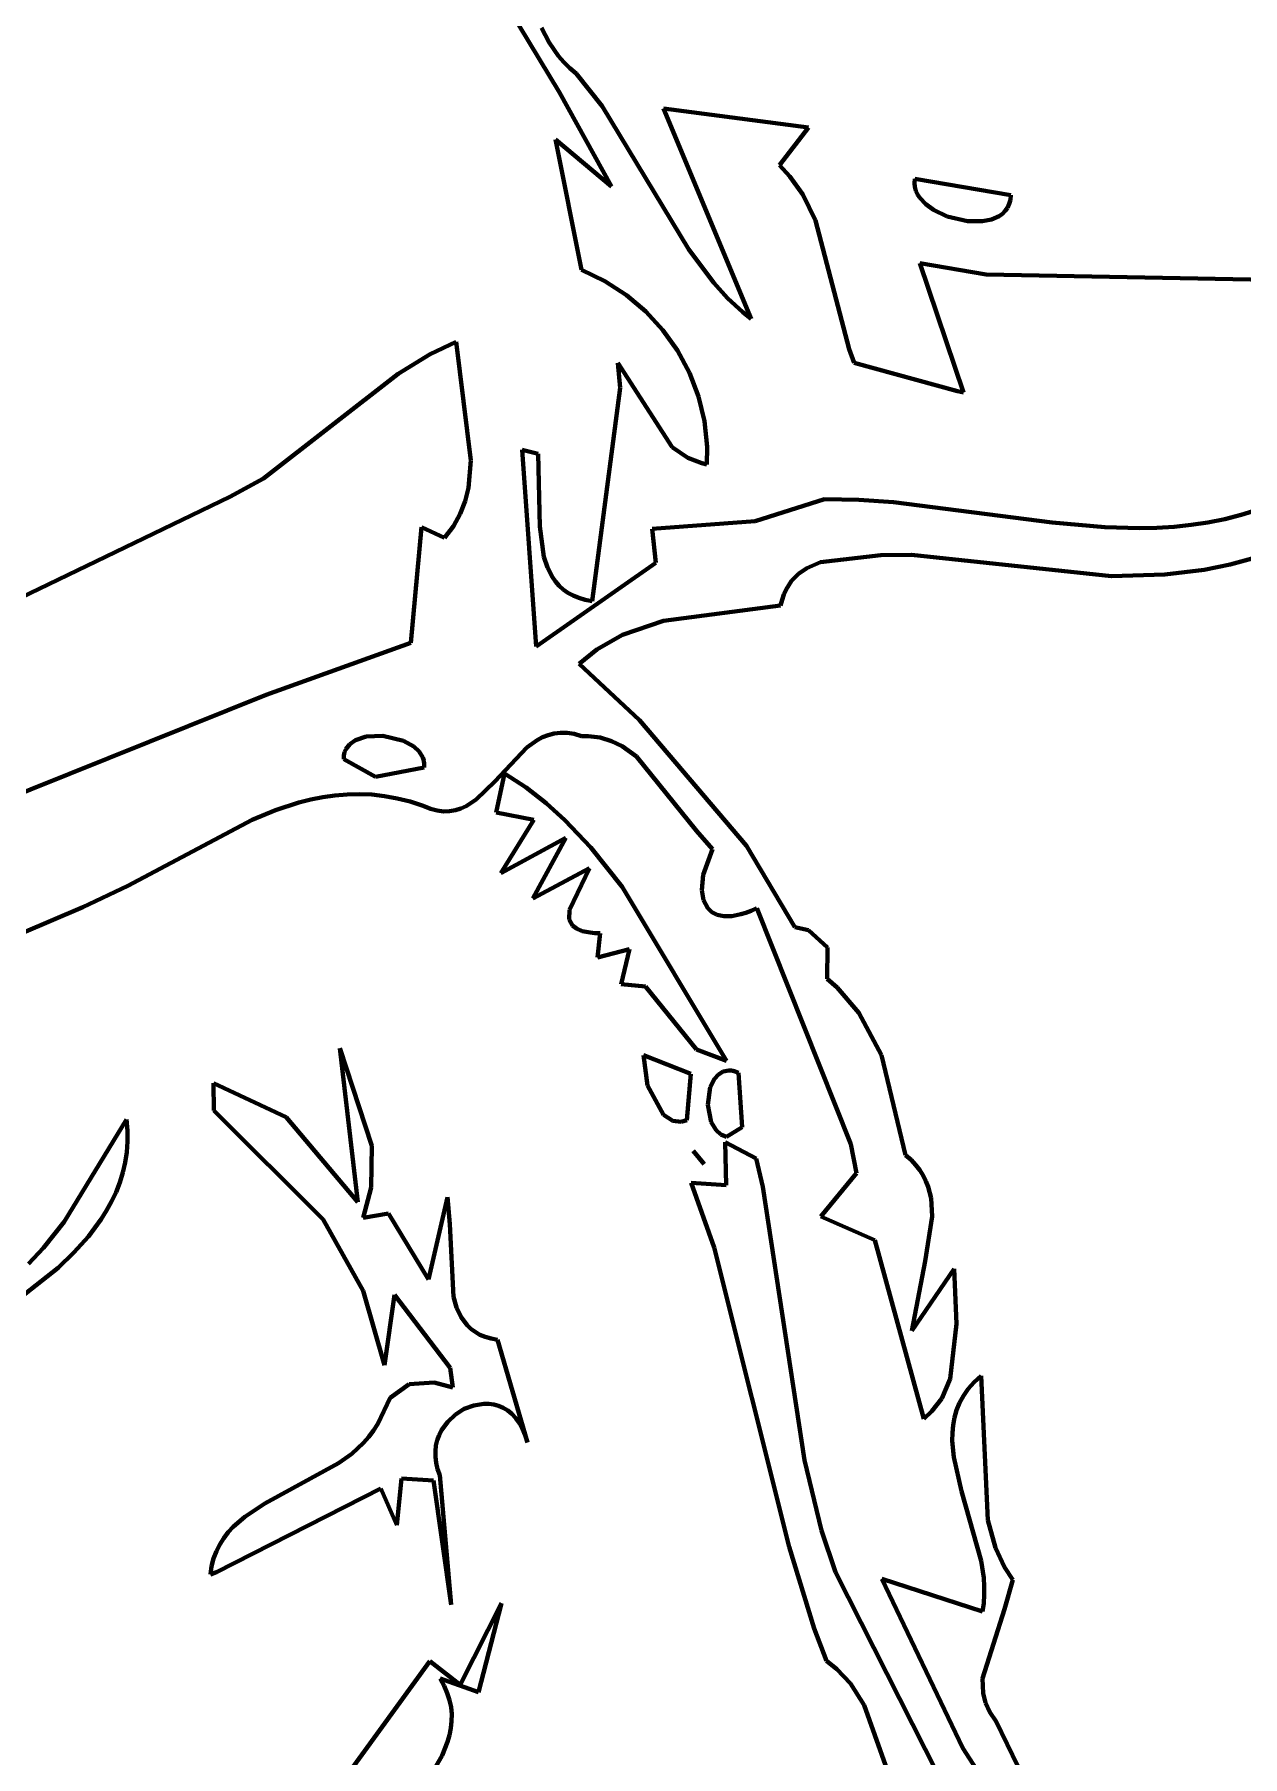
# Model space of a CAD drawing. Header units: millimetres. Extents: x 0 to 10.4, y 0 to 8.2.
# Drawn here: x 4.516 to 5.182, y 1.414 to 2.363 of the extents above; entities that cross this region are included whole.
import ezdxf

# ---------------------------------------------------------------- set-up
doc = ezdxf.new("R2010")
doc.units = ezdxf.units.MM
doc.layers.add('color#000000ff', color=7, linetype='CONTINUOUS', lineweight=100)
doc.layers.add('color#ffffffff', color=7, linetype='CONTINUOUS', lineweight=100)

msp = doc.modelspace()

# ---------------------------------------------------------------- linework, layer by layer
at = {"layer": 'color#000000ff'}
for p, q in [((4.73848, 2.44234), (4.80559, 2.3314)), ((4.79984, 2.35892), (4.79558, 2.36699)), ((4.80497, 2.35146), (4.79984, 2.35892)), ((4.80794, 2.34802), (4.80497, 2.35146)), ((4.81121, 2.3448), (4.80794, 2.34802)), ((4.81481, 2.34183), (4.81121, 2.3448)), ((4.82912, 2.32388), (4.81481, 2.34183)), ((4.80559, 2.3314), (4.83428, 2.27956)), ((4.87679, 2.24478), (4.82912, 2.32388)), ((4.94284, 2.31211), (4.86288, 2.32257)), ((4.86288, 2.32257), (4.91115, 2.20663)), ((4.92677, 2.2913), (4.94284, 2.31211)), ((4.83428, 2.27956), (4.80345, 2.30541)), ((4.80345, 2.30541), (4.8177, 2.23368)), ((4.93253, 2.28517), (4.92677, 2.2913)), ((4.93959, 2.27524), (4.93253, 2.28517)), ((5.00142, 2.28373), (5.0012, 2.28149)), ((5.0012, 2.28149), (5.00138, 2.27931)), ((5.00138, 2.27931), (5.00194, 2.27721)), ((5.0542, 2.27484), (5.00142, 2.28373)), ((4.94659, 2.26089), (4.93959, 2.27524)), ((5.00194, 2.27721), (5.00284, 2.2752)), ((5.00284, 2.2752), (5.00407, 2.27329)), ((5.00407, 2.27329), (5.00737, 2.26976)), ((5.00737, 2.26976), (5.01159, 2.2667)), ((5.05244, 2.26792), (5.05338, 2.26995)), ((5.05338, 2.26995), (5.05397, 2.27226)), ((5.05397, 2.27226), (5.0542, 2.27484)), ((4.96509, 2.19003), (4.94659, 2.26089)), ((5.01159, 2.2667), (5.01918, 2.26311)), ((5.01918, 2.26311), (5.03039, 2.26051)), ((5.03039, 2.26051), (5.03861, 2.26047)), ((5.03861, 2.26047), (5.04356, 2.26145)), ((5.04356, 2.26145), (5.04783, 2.26332)), ((5.04783, 2.26332), (5.04964, 2.26461)), ((5.04964, 2.26461), (5.05118, 2.26614)), ((5.05118, 2.26614), (5.05244, 2.26792)), ((4.89051, 2.22656), (4.87679, 2.24478)), ((4.8177, 2.23368), (4.83056, 2.22741)), ((5.04072, 2.23113), (5.0041, 2.23741)), ((5.0041, 2.23741), (5.02811, 2.16598)), ((5.21861, 2.22773), (5.04072, 2.23113)), ((4.83056, 2.22741), (4.8424, 2.21969)), ((4.89822, 2.21814), (4.89051, 2.22656)), ((4.8424, 2.21969), (4.8531, 2.21065)), ((4.90664, 2.21031), (4.89822, 2.21814)), ((4.8531, 2.21065), (4.86255, 2.20042)), ((4.91115, 2.20663), (4.90664, 2.21031)), ((4.74872, 2.19392), (4.73438, 2.18722)), ((4.75681, 2.12852), (4.74872, 2.19392)), ((4.86255, 2.20042), (4.87063, 2.18914)), ((4.73438, 2.18722), (4.71663, 2.17629)), ((4.87063, 2.18914), (4.87721, 2.17694)), ((4.9679, 2.18245), (4.96509, 2.19003)), ((4.71663, 2.17629), (4.64245, 2.1187)), ((4.86761, 2.13594), (4.83764, 2.1825)), ((4.83764, 2.1825), (4.83899, 2.16871)), ((4.87721, 2.17694), (4.8822, 2.16394)), ((5.02479, 2.16689), (4.9679, 2.18245)), ((4.83899, 2.16871), (4.82356, 2.05102)), ((4.8822, 2.16394), (4.88546, 2.1503)), ((5.02811, 2.16598), (5.02479, 2.16689)), ((4.88546, 2.1503), (4.88687, 2.13613)), ((4.87622, 2.13012), (4.86761, 2.13594)), ((4.88687, 2.13613), (4.88674, 2.12647)), ((4.75542, 2.11353), (4.75681, 2.12852)), ((4.79378, 2.13231), (4.78496, 2.1344)), ((4.78496, 2.1344), (4.79277, 2.02608)), ((4.79481, 2.09218), (4.79378, 2.13231)), ((4.8839, 2.12715), (4.87622, 2.13012)), ((4.88674, 2.12647), (4.8839, 2.12715)), ((4.64245, 2.1187), (4.62404, 2.10866)), ((4.62404, 2.10866), (4.3834, 1.9926)), ((4.7536, 2.10628), (4.75542, 2.11353)), ((4.9134, 2.09523), (4.95156, 2.10733)), ((4.95156, 2.10733), (4.97043, 2.10695)), ((4.97043, 2.10695), (4.98954, 2.10556)), ((4.74714, 2.09247), (4.75088, 2.09925)), ((4.75088, 2.09925), (4.7536, 2.10628)), ((4.98954, 2.10556), (5.07697, 2.09437)), ((5.17204, 2.09628), (5.18116, 2.09861)), ((5.18116, 2.09861), (5.19019, 2.10148)), ((4.72367, 2.02818), (4.72954, 2.09178)), ((4.72954, 2.09178), (4.74226, 2.08596)), ((4.74226, 2.08596), (4.74714, 2.09247)), ((4.797, 2.07559), (4.79481, 2.09218)), ((4.85659, 2.09099), (4.9134, 2.09523)), ((4.85866, 2.07217), (4.85659, 2.09099)), ((5.07697, 2.09437), (5.10603, 2.09185)), ((5.10603, 2.09185), (5.1252, 2.09135)), ((5.1252, 2.09135), (5.13471, 2.09156)), ((5.13471, 2.09156), (5.14416, 2.09212)), ((5.14416, 2.09212), (5.15353, 2.09307)), ((5.15353, 2.09307), (5.16283, 2.09444)), ((5.16283, 2.09444), (5.17204, 2.09628)), ((4.79277, 2.02608), (4.85866, 2.07217)), ((4.79894, 2.06965), (4.797, 2.07559)), ((4.80169, 2.06428), (4.79894, 2.06965)), ((4.94176, 2.06924), (4.93729, 2.06615)), ((4.94945, 2.07262), (4.94176, 2.06924)), ((4.98258, 2.07646), (4.94945, 2.07262)), ((4.99958, 2.07655), (4.98258, 2.07646)), ((5.10964, 2.06488), (4.99958, 2.07655)), ((5.17511, 2.07127), (5.16078, 2.06837)), ((5.18927, 2.07519), (5.17511, 2.07127)), ((4.80341, 2.06185), (4.80169, 2.06428)), ((4.80539, 2.05961), (4.80341, 2.06185)), ((4.80763, 2.05758), (4.80539, 2.05961)), ((4.93347, 2.06229), (4.9304, 2.05756)), ((4.93729, 2.06615), (4.93347, 2.06229)), ((5.13901, 2.06573), (5.10964, 2.06488)), ((5.16078, 2.06837), (5.13901, 2.06573)), ((4.81017, 2.05576), (4.80763, 2.05758)), ((4.81302, 2.05419), (4.81017, 2.05576)), ((4.81618, 2.05286), (4.81302, 2.05419)), ((4.81969, 2.0518), (4.81618, 2.05286)), ((4.82356, 2.05102), (4.81969, 2.0518)), ((4.92817, 2.05189), (4.92741, 2.04867)), ((4.92917, 2.05485), (4.92817, 2.05189)), ((4.9304, 2.05756), (4.92917, 2.05485)), ((4.92741, 2.04867), (4.86294, 2.0402)), ((4.84023, 2.03248), (4.82621, 2.02449)), ((4.86294, 2.0402), (4.84023, 2.03248)), ((4.64388, 1.99944), (4.72367, 2.02818)), ((4.82621, 2.02449), (4.81646, 2.01662)), ((4.81646, 2.01662), (4.84971, 1.98553)), ((4.38131, 1.89395), (4.64388, 1.99944)), ((4.84971, 1.98553), (4.9086, 1.91621)), ((4.69318, 1.9745), (4.69009, 1.97237)), ((4.69907, 1.97646), (4.69318, 1.9745)), ((4.70825, 1.97688), (4.69907, 1.97646)), ((4.7197, 1.97416), (4.70825, 1.97688)), ((4.72539, 1.97095), (4.7197, 1.97416)), ((4.79321, 1.9745), (4.78756, 1.97046)), ((4.79621, 1.97608), (4.79321, 1.9745)), ((4.79936, 1.97731), (4.79621, 1.97608)), ((4.80266, 1.97815), (4.79936, 1.97731)), ((4.80614, 1.97856), (4.80266, 1.97815)), ((4.80981, 1.97849), (4.80614, 1.97856)), ((4.81367, 1.97791), (4.80981, 1.97849)), ((4.81776, 1.97676), (4.81367, 1.97791)), ((4.82133, 1.97676), (4.81776, 1.97676)), ((4.82805, 1.9759), (4.82133, 1.97676)), ((4.83428, 1.97398), (4.82805, 1.9759)), ((4.84006, 1.97114), (4.83428, 1.97398)), ((4.68679, 1.96601), (4.68671, 1.96397)), ((4.68719, 1.96787), (4.68679, 1.96601)), ((4.68789, 1.96955), (4.68719, 1.96787)), ((4.69009, 1.97237), (4.68789, 1.96955)), ((4.72828, 1.96819), (4.72539, 1.97095)), ((4.73024, 1.96498), (4.72828, 1.96819)), ((4.7308, 1.96321), (4.73024, 1.96498)), ((4.78756, 1.97046), (4.76987, 1.95167)), ((4.84802, 1.9654), (4.84006, 1.97114)), ((4.88103, 1.92448), (4.84802, 1.9654)), ((4.68671, 1.96397), (4.70425, 1.95426)), ((4.70425, 1.95426), (4.73099, 1.95935)), ((4.73106, 1.96133), (4.7308, 1.96321)), ((4.73099, 1.95935), (4.73106, 1.96133)), ((4.77074, 1.93456), (4.77529, 1.95617)), ((4.77529, 1.95617), (4.78715, 1.94833)), ((4.76987, 1.95167), (4.75971, 1.94175)), ((4.78715, 1.94833), (4.79822, 1.93973)), ((4.64904, 1.93589), (4.63628, 1.93068)), ((4.66198, 1.94009), (4.64904, 1.93589)), ((4.66853, 1.94175), (4.66198, 1.94009)), ((4.67513, 1.94307), (4.66853, 1.94175)), ((4.6818, 1.94403), (4.67513, 1.94307)), ((4.68853, 1.9446), (4.6818, 1.94403)), ((4.69533, 1.94476), (4.68853, 1.9446)), ((4.7022, 1.94446), (4.69533, 1.94476)), ((4.70915, 1.9437), (4.7022, 1.94446)), ((4.71619, 1.94243), (4.70915, 1.9437)), ((4.7233, 1.94063), (4.71619, 1.94243)), ((4.73051, 1.93827), (4.7233, 1.94063)), ((4.73444, 1.93668), (4.73051, 1.93827)), ((4.73816, 1.93569), (4.73444, 1.93668)), ((4.75128, 1.93679), (4.74824, 1.93584)), ((4.7542, 1.93812), (4.75128, 1.93679)), ((4.75971, 1.94175), (4.7542, 1.93812)), ((4.79822, 1.93973), (4.80857, 1.93046)), ((4.63628, 1.93068), (4.56785, 1.89422)), ((4.74169, 1.93524), (4.73816, 1.93569)), ((4.74505, 1.93531), (4.74169, 1.93524)), ((4.74824, 1.93584), (4.74505, 1.93531)), ((4.79146, 1.93059), (4.77074, 1.93456)), ((4.7733, 1.90127), (4.79146, 1.93059)), ((4.80857, 1.93046), (4.82289, 1.91542)), ((4.80914, 1.92059), (4.7733, 1.90127)), ((4.79086, 1.88725), (4.80914, 1.92059)), ((4.88979, 1.9145), (4.88103, 1.92448)), ((4.82289, 1.91542), (4.84008, 1.89364)), ((4.88468, 1.90035), (4.88979, 1.9145)), ((4.9086, 1.91621), (4.93521, 1.87148)), ((4.82211, 1.90393), (4.79086, 1.88725)), ((4.81108, 1.88105), (4.82211, 1.90393)), ((4.88396, 1.89181), (4.88468, 1.90035)), ((4.56785, 1.89422), (4.54301, 1.88244)), ((4.84008, 1.89364), (4.89754, 1.79776)), ((4.88492, 1.88633), (4.88396, 1.89181)), ((4.54301, 1.88244), (4.39077, 1.81785)), ((4.81093, 1.87565), (4.81108, 1.88105)), ((4.88723, 1.88194), (4.88492, 1.88633)), ((4.88955, 1.87974), (4.88723, 1.88194)), ((4.89252, 1.87822), (4.88955, 1.87974)), ((4.90822, 1.87939), (4.90545, 1.87853)), ((4.91116, 1.88052), (4.90822, 1.87939)), ((4.91429, 1.88191), (4.91116, 1.88052)), ((4.96612, 1.75186), (4.91429, 1.88191)), ((4.81266, 1.87237), (4.81093, 1.87565)), ((4.81489, 1.87062), (4.81266, 1.87237)), ((4.8181, 1.86929), (4.81489, 1.87062)), ((4.89615, 1.87746), (4.89252, 1.87822)), ((4.90045, 1.87754), (4.89615, 1.87746)), ((4.90545, 1.87853), (4.90045, 1.87754)), ((4.93521, 1.87148), (4.94272, 1.86977)), ((4.94272, 1.86977), (4.9532, 1.86022)), ((4.8224, 1.86842), (4.8181, 1.86929)), ((4.82499, 1.86817), (4.8224, 1.86842)), ((4.82789, 1.86806), (4.82499, 1.86817)), ((4.82656, 1.8548), (4.82789, 1.86806)), ((4.9532, 1.86022), (4.953, 1.84296)), ((4.8441, 1.85935), (4.82656, 1.8548)), ((4.8395, 1.84012), (4.8441, 1.85935)), ((4.953, 1.84296), (4.95849, 1.83822)), ((4.85304, 1.83872), (4.8395, 1.84012)), ((4.88107, 1.80404), (4.85304, 1.83872)), ((4.95849, 1.83822), (4.97041, 1.82428)), ((4.97041, 1.82428), (4.98305, 1.80099)), ((4.69441, 1.71998), (4.68454, 1.80473)), ((4.68454, 1.80473), (4.70219, 1.75104)), ((4.89754, 1.79776), (4.88107, 1.80404)), ((4.85194, 1.80091), (4.87786, 1.79055)), ((4.85399, 1.78414), (4.85194, 1.80091)), ((4.98305, 1.80099), (4.99628, 1.74584)), ((4.61518, 1.77035), (4.61489, 1.78547)), ((4.61489, 1.78547), (4.655, 1.76671)), ((4.86282, 1.76803), (4.85399, 1.78414)), ((4.87786, 1.79055), (4.87578, 1.76507)), ((4.88866, 1.78322), (4.89101, 1.78796)), ((4.89101, 1.78796), (4.89317, 1.79035)), ((4.89317, 1.79035), (4.89577, 1.79192)), ((4.89577, 1.79192), (4.89881, 1.79252)), ((4.89881, 1.79252), (4.90049, 1.7924)), ((4.90049, 1.7924), (4.90227, 1.79197)), ((4.90227, 1.79197), (4.90415, 1.79121)), ((4.90415, 1.79121), (4.90627, 1.76126)), ((4.88721, 1.7736), (4.88866, 1.78322)), ((4.53265, 1.70908), (4.56705, 1.76543)), ((4.56705, 1.76543), (4.56758, 1.7593)), ((4.67544, 1.7104), (4.61518, 1.77035)), ((4.655, 1.76671), (4.69441, 1.71998)), ((4.86803, 1.76475), (4.86282, 1.76803)), ((4.87578, 1.76507), (4.87253, 1.76426)), ((4.88905, 1.76408), (4.88721, 1.7736)), ((4.56758, 1.7593), (4.56761, 1.75331)), ((4.87253, 1.76426), (4.86803, 1.76475)), ((4.89183, 1.7595), (4.88905, 1.76408)), ((4.89442, 1.75727), (4.89183, 1.7595)), ((4.89762, 1.75587), (4.89442, 1.75727)), ((4.90627, 1.76126), (4.89762, 1.75587)), ((4.56719, 1.74746), (4.56631, 1.74177)), ((4.56761, 1.75331), (4.56719, 1.74746)), ((4.70219, 1.75104), (4.70179, 1.72791)), ((4.87929, 1.74812), (4.88522, 1.74083)), ((4.88391, 1.74245), (4.87929, 1.74812)), ((4.89739, 1.72924), (4.89688, 1.75304)), ((4.89688, 1.75304), (4.91395, 1.74393)), ((4.96916, 1.73584), (4.96612, 1.75186)), ((4.56631, 1.74177), (4.56502, 1.73621)), ((4.88522, 1.74083), (4.88391, 1.74245)), ((4.91395, 1.74393), (4.91754, 1.72833)), ((4.99628, 1.74584), (4.99924, 1.74315)), ((4.99924, 1.74315), (5.00182, 1.74037)), ((5.00182, 1.74037), (5.00403, 1.7375)), ((5.00403, 1.7375), (5.00589, 1.73455)), ((4.56332, 1.73079), (4.56125, 1.72551)), ((4.56502, 1.73621), (4.56332, 1.73079)), ((4.70179, 1.72791), (4.6975, 1.71119)), ((4.8908, 1.69486), (4.87811, 1.7305)), ((4.87811, 1.7305), (4.89739, 1.72924)), ((4.91754, 1.72833), (4.94061, 1.57777)), ((4.94952, 1.71209), (4.96916, 1.73584)), ((5.00589, 1.73455), (5.00743, 1.73153)), ((5.00743, 1.73153), (5.00866, 1.72843)), ((5.00866, 1.72843), (5.01029, 1.72204)), ((4.55882, 1.72036), (4.55606, 1.71535)), ((4.56125, 1.72551), (4.55882, 1.72036)), ((4.73339, 1.67722), (4.74396, 1.72264)), ((4.74396, 1.72264), (4.74514, 1.70775)), ((5.01029, 1.72204), (5.01095, 1.71204)), ((4.52129, 1.69476), (4.53265, 1.70908)), ((4.55299, 1.71046), (4.54601, 1.70108)), ((4.55606, 1.71535), (4.55299, 1.71046)), ((4.69749, 1.67113), (4.67544, 1.7104)), ((4.6975, 1.71119), (4.71143, 1.71362)), ((4.71143, 1.71362), (4.73339, 1.67722)), ((4.97922, 1.69904), (4.94952, 1.71209)), ((5.01095, 1.71204), (5.00706, 1.68748)), ((4.54601, 1.70108), (4.53805, 1.69218)), ((4.74514, 1.70775), (4.74717, 1.66767)), ((5.00624, 1.60055), (4.97922, 1.69904)), ((4.51311, 1.68598), (4.52129, 1.69476)), ((4.53805, 1.69218), (4.52929, 1.68377)), ((4.93208, 1.52999), (4.8908, 1.69486)), ((4.52929, 1.68377), (4.50508, 1.66468)), ((5.00706, 1.68748), (4.99975, 1.64893)), ((4.99975, 1.64893), (5.02297, 1.68326)), ((5.02297, 1.68326), (5.0243, 1.6529)), ((4.70915, 1.63013), (4.69749, 1.67113)), ((4.7146, 1.66877), (4.70915, 1.63013)), ((4.74541, 1.62859), (4.7146, 1.66877)), ((4.74717, 1.66767), (4.74889, 1.66183)), ((4.74889, 1.66183), (4.75137, 1.65658)), ((4.75137, 1.65658), (4.75473, 1.65205)), ((4.75473, 1.65205), (4.75678, 1.65009)), ((5.0243, 1.6529), (5.02086, 1.62247)), ((4.75678, 1.65009), (4.75911, 1.64837)), ((4.75911, 1.64837), (4.76172, 1.64688)), ((4.76172, 1.64688), (4.76464, 1.64566)), ((4.76464, 1.64566), (4.76789, 1.64471)), ((4.76789, 1.64471), (4.77147, 1.64406)), ((4.77147, 1.64406), (4.78795, 1.58741)), ((4.74685, 1.61776), (4.74541, 1.62859)), ((5.03401, 1.62064), (5.03786, 1.62414)), ((5.03786, 1.62414), (5.04147, 1.5446)), ((4.71236, 1.61207), (4.72273, 1.61966)), ((4.72273, 1.61966), (4.73651, 1.62058)), ((4.73651, 1.62058), (4.74685, 1.61776)), ((5.02086, 1.62247), (5.01613, 1.61177)), ((5.02596, 1.60937), (5.0281, 1.61325)), ((5.0281, 1.61325), (5.03077, 1.61701)), ((5.03077, 1.61701), (5.03401, 1.62064)), ((4.7054, 1.59781), (4.71236, 1.61207)), ((4.75311, 1.60595), (4.74824, 1.60291)), ((4.7584, 1.60795), (4.75311, 1.60595)), ((4.76389, 1.60879), (4.7584, 1.60795)), ((4.76664, 1.60874), (4.76389, 1.60879)), ((4.76935, 1.60836), (4.76664, 1.60874)), ((4.77201, 1.60762), (4.76935, 1.60836)), ((4.77459, 1.60652), (4.77201, 1.60762)), ((4.77705, 1.60505), (4.77459, 1.60652)), ((4.77937, 1.60318), (4.77705, 1.60505)), ((5.01079, 1.60471), (5.00624, 1.60055)), ((5.01613, 1.61177), (5.01079, 1.60471)), ((5.02313, 1.60127), (5.02431, 1.60537)), ((5.02431, 1.60537), (5.02596, 1.60937)), ((4.70311, 1.59404), (4.7054, 1.59781)), ((4.74399, 1.59895), (4.74059, 1.59418)), ((4.74824, 1.60291), (4.74399, 1.59895)), ((4.78153, 1.6009), (4.77937, 1.60318)), ((4.78349, 1.5982), (4.78153, 1.6009)), ((4.78523, 1.59506), (4.78349, 1.5982)), ((4.78673, 1.59147), (4.78523, 1.59506)), ((5.022, 1.59277), (5.02237, 1.59706)), ((5.02237, 1.59706), (5.02313, 1.60127)), ((4.69115, 1.58128), (4.69763, 1.58725)), ((4.69763, 1.58725), (4.70051, 1.59053)), ((4.70051, 1.59053), (4.70311, 1.59404)), ((4.73753, 1.58578), (4.73717, 1.5827)), ((4.73824, 1.58872), (4.73753, 1.58578)), ((4.73927, 1.59153), (4.73824, 1.58872)), ((4.74059, 1.59418), (4.73927, 1.59153)), ((4.78795, 1.58741), (4.78673, 1.59147)), ((5.02197, 1.58839), (5.022, 1.59277)), ((5.02283, 1.5794), (5.02197, 1.58839)), ((4.64321, 1.55385), (4.68388, 1.576)), ((4.68388, 1.576), (4.69115, 1.58128)), ((4.73717, 1.5827), (4.73718, 1.57951)), ((4.73718, 1.57951), (4.73759, 1.57623)), ((4.73759, 1.57623), (4.73842, 1.57286)), ((4.94061, 1.57777), (4.95, 1.5389)), ((5.02713, 1.56074), (5.02283, 1.5794)), ((4.71858, 1.56772), (4.7159, 1.54185)), ((4.73619, 1.56645), (4.71858, 1.56772)), ((4.74585, 1.49796), (4.73619, 1.56645)), ((4.73842, 1.57286), (4.73971, 1.56943)), ((4.73971, 1.56943), (4.74585, 1.49796)), ((4.70721, 1.56209), (4.61667, 1.51609)), ((4.7159, 1.54185), (4.70721, 1.56209)), ((5.03786, 1.52232), (5.02713, 1.56074)), ((4.63222, 1.54657), (4.64321, 1.55385)), ((4.62058, 1.53478), (4.62309, 1.53801)), ((4.62309, 1.53801), (4.62588, 1.54104)), ((4.62588, 1.54104), (4.63222, 1.54657)), ((4.95, 1.5389), (4.95767, 1.51603)), ((5.04147, 1.5446), (5.04575, 1.52951)), ((4.61653, 1.52761), (4.61838, 1.53132)), ((4.61838, 1.53132), (4.62058, 1.53478)), ((4.94595, 1.48494), (4.93208, 1.52999)), ((5.04575, 1.52951), (5.05081, 1.51869)), ((4.61327, 1.5148), (4.61394, 1.51937)), ((4.61394, 1.51937), (4.61504, 1.52363)), ((4.61504, 1.52363), (4.61653, 1.52761)), ((5.03928, 1.51282), (5.03786, 1.52232)), ((5.05081, 1.51869), (5.05524, 1.51176)), ((4.61667, 1.51609), (4.61327, 1.5148)), ((4.95767, 1.51603), (5.03901, 1.35559)), ((5.02786, 1.41898), (4.9831, 1.51244)), ((4.9831, 1.51244), (5.03855, 1.49439)), ((5.0396, 1.50813), (5.03928, 1.51282)), ((5.05524, 1.51176), (5.0508, 1.49563)), ((5.03927, 1.49891), (5.03961, 1.50349)), ((5.03961, 1.50349), (5.0396, 1.50813)), ((4.75084, 1.45387), (4.77354, 1.49899)), ((4.77354, 1.49899), (4.76091, 1.44993)), ((5.03855, 1.49439), (5.03927, 1.49891)), ((5.0508, 1.49563), (5.03865, 1.45743)), ((4.95259, 1.46724), (4.94595, 1.48494)), ((4.66458, 1.37128), (4.73417, 1.46697)), ((4.73417, 1.46697), (4.75084, 1.45387)), ((4.95843, 1.46259), (4.95259, 1.46724)), ((4.96581, 1.4547), (4.95843, 1.46259)), ((4.76091, 1.44993), (4.73983, 1.45737)), ((4.73983, 1.45737), (4.74205, 1.45338)), ((4.74205, 1.45338), (4.74377, 1.44942)), ((4.97349, 1.44277), (4.96581, 1.4547)), ((5.03865, 1.45743), (5.03897, 1.44939)), ((4.74377, 1.44942), (4.74501, 1.44548)), ((4.74501, 1.44548), (4.74581, 1.44157)), ((4.9978, 1.37439), (4.97349, 1.44277)), ((5.03897, 1.44939), (5.04027, 1.44411)), ((5.04027, 1.44411), (5.04262, 1.43889)), ((4.74616, 1.43383), (4.74577, 1.43001)), ((4.74581, 1.44157), (4.74619, 1.43769)), ((4.74619, 1.43769), (4.74616, 1.43383)), ((5.04262, 1.43889), (5.04613, 1.43375)), ((5.04613, 1.43375), (5.09811, 1.32652)), ((4.74502, 1.42622), (4.74395, 1.42246)), ((4.74577, 1.43001), (4.74502, 1.42622)), ((4.74093, 1.41505), (4.73461, 1.40422)), ((4.74395, 1.42246), (4.74093, 1.41505)), ((5.06258, 1.3653), (5.02786, 1.41898))]:
    msp.add_line(p, q, dxfattribs=at)
at = {"layer": 'color#ffffffff'}
for p, q in [((4.80559, 2.3314), (4.73848, 2.44234)), ((4.79558, 2.36699), (4.79984, 2.35892)), ((4.79984, 2.35892), (4.80497, 2.35146)), ((4.80497, 2.35146), (4.80794, 2.34802)), ((4.80794, 2.34802), (4.81121, 2.3448)), ((4.81121, 2.3448), (4.81481, 2.34183)), ((4.81481, 2.34183), (4.82912, 2.32388)), ((4.83428, 2.27956), (4.80559, 2.3314)), ((4.82912, 2.32388), (4.87679, 2.24478)), ((4.91115, 2.20663), (4.86288, 2.32257)), ((4.86288, 2.32257), (4.94284, 2.31211)), ((4.94284, 2.31211), (4.92677, 2.2913)), ((4.8177, 2.23368), (4.80345, 2.30541)), ((4.80345, 2.30541), (4.83428, 2.27956)), ((4.92677, 2.2913), (4.93253, 2.28517)), ((4.93253, 2.28517), (4.93959, 2.27524)), ((5.0012, 2.28149), (5.00142, 2.28373)), ((5.00138, 2.27931), (5.0012, 2.28149)), ((5.00194, 2.27721), (5.00138, 2.27931)), ((5.00142, 2.28373), (5.0542, 2.27484)), ((4.93959, 2.27524), (4.94659, 2.26089)), ((5.00284, 2.2752), (5.00194, 2.27721)), ((5.00407, 2.27329), (5.00284, 2.2752)), ((5.00737, 2.26976), (5.00407, 2.27329)), ((5.01159, 2.2667), (5.00737, 2.26976)), ((5.05338, 2.26995), (5.05244, 2.26792)), ((5.05397, 2.27226), (5.05338, 2.26995)), ((5.0542, 2.27484), (5.05397, 2.27226)), ((4.94659, 2.26089), (4.96509, 2.19003)), ((5.01918, 2.26311), (5.01159, 2.2667)), ((5.03039, 2.26051), (5.01918, 2.26311)), ((5.03861, 2.26047), (5.03039, 2.26051)), ((5.04356, 2.26145), (5.03861, 2.26047)), ((5.04783, 2.26332), (5.04356, 2.26145)), ((5.04964, 2.26461), (5.04783, 2.26332)), ((5.05118, 2.26614), (5.04964, 2.26461)), ((5.05244, 2.26792), (5.05118, 2.26614)), ((4.87679, 2.24478), (4.89051, 2.22656)), ((4.83056, 2.22741), (4.8177, 2.23368)), ((5.02811, 2.16598), (5.0041, 2.23741)), ((5.0041, 2.23741), (5.04072, 2.23113)), ((5.04072, 2.23113), (5.21861, 2.22773)), ((4.8424, 2.21969), (4.83056, 2.22741)), ((4.89051, 2.22656), (4.89822, 2.21814)), ((4.8531, 2.21065), (4.8424, 2.21969)), ((4.89822, 2.21814), (4.90664, 2.21031)), ((4.86255, 2.20042), (4.8531, 2.21065)), ((4.90664, 2.21031), (4.91115, 2.20663)), ((4.73438, 2.18722), (4.74872, 2.19392)), ((4.74872, 2.19392), (4.75681, 2.12852)), ((4.87063, 2.18914), (4.86255, 2.20042)), ((4.71663, 2.17629), (4.73438, 2.18722)), ((4.87721, 2.17694), (4.87063, 2.18914)), ((4.96509, 2.19003), (4.9679, 2.18245)), ((4.64245, 2.1187), (4.71663, 2.17629)), ((4.83899, 2.16871), (4.83764, 2.1825)), ((4.83764, 2.1825), (4.86761, 2.13594)), ((4.8822, 2.16394), (4.87721, 2.17694)), ((4.9679, 2.18245), (5.02479, 2.16689)), ((4.82356, 2.05102), (4.83899, 2.16871)), ((4.88546, 2.1503), (4.8822, 2.16394)), ((5.02479, 2.16689), (5.02811, 2.16598)), ((4.88687, 2.13613), (4.88546, 2.1503)), ((4.86761, 2.13594), (4.87622, 2.13012)), ((4.88674, 2.12647), (4.88687, 2.13613)), ((4.75681, 2.12852), (4.75542, 2.11353)), ((4.79277, 2.02608), (4.78496, 2.1344)), ((4.78496, 2.1344), (4.79378, 2.13231)), ((4.79378, 2.13231), (4.79481, 2.09218)), ((4.87622, 2.13012), (4.8839, 2.12715)), ((4.8839, 2.12715), (4.88674, 2.12647)), ((4.62404, 2.10866), (4.64245, 2.1187)), ((4.3834, 1.9926), (4.62404, 2.10866)), ((4.75542, 2.11353), (4.7536, 2.10628)), ((4.95156, 2.10733), (4.9134, 2.09523)), ((4.97043, 2.10695), (4.95156, 2.10733)), ((4.98954, 2.10556), (4.97043, 2.10695)), ((4.75088, 2.09925), (4.74714, 2.09247)), ((4.7536, 2.10628), (4.75088, 2.09925)), ((5.07697, 2.09437), (4.98954, 2.10556)), ((5.18116, 2.09861), (5.17204, 2.09628)), ((5.19019, 2.10148), (5.18116, 2.09861)), ((4.72954, 2.09178), (4.72367, 2.02818)), ((4.74226, 2.08596), (4.72954, 2.09178)), ((4.74714, 2.09247), (4.74226, 2.08596)), ((4.79481, 2.09218), (4.797, 2.07559)), ((4.9134, 2.09523), (4.85659, 2.09099)), ((4.85659, 2.09099), (4.85866, 2.07217)), ((5.10603, 2.09185), (5.07697, 2.09437)), ((5.1252, 2.09135), (5.10603, 2.09185)), ((5.13471, 2.09156), (5.1252, 2.09135)), ((5.14416, 2.09212), (5.13471, 2.09156)), ((5.15353, 2.09307), (5.14416, 2.09212)), ((5.16283, 2.09444), (5.15353, 2.09307)), ((5.17204, 2.09628), (5.16283, 2.09444)), ((4.85866, 2.07217), (4.79277, 2.02608)), ((4.797, 2.07559), (4.79894, 2.06965)), ((4.79894, 2.06965), (4.80169, 2.06428)), ((4.93729, 2.06615), (4.94176, 2.06924)), ((4.94176, 2.06924), (4.94945, 2.07262)), ((4.94945, 2.07262), (4.98258, 2.07646)), ((4.98258, 2.07646), (4.99958, 2.07655)), ((4.99958, 2.07655), (5.10964, 2.06488)), ((5.16078, 2.06837), (5.17511, 2.07127)), ((5.17511, 2.07127), (5.18927, 2.07519)), ((4.80169, 2.06428), (4.80341, 2.06185)), ((4.80341, 2.06185), (4.80539, 2.05961)), ((4.80539, 2.05961), (4.80763, 2.05758)), ((4.9304, 2.05756), (4.93347, 2.06229)), ((4.93347, 2.06229), (4.93729, 2.06615)), ((5.10964, 2.06488), (5.13901, 2.06573)), ((5.13901, 2.06573), (5.16078, 2.06837)), ((4.80763, 2.05758), (4.81017, 2.05576)), ((4.81017, 2.05576), (4.81302, 2.05419)), ((4.81302, 2.05419), (4.81618, 2.05286)), ((4.81618, 2.05286), (4.81969, 2.0518)), ((4.81969, 2.0518), (4.82356, 2.05102)), ((4.92741, 2.04867), (4.92817, 2.05189)), ((4.92817, 2.05189), (4.92917, 2.05485)), ((4.92917, 2.05485), (4.9304, 2.05756)), ((4.86294, 2.0402), (4.92741, 2.04867)), ((4.82621, 2.02449), (4.84023, 2.03248)), ((4.84023, 2.03248), (4.86294, 2.0402)), ((4.72367, 2.02818), (4.64388, 1.99944)), ((4.81646, 2.01662), (4.82621, 2.02449)), ((4.84971, 1.98553), (4.81646, 2.01662)), ((4.64388, 1.99944), (4.38131, 1.89395)), ((4.9086, 1.91621), (4.84971, 1.98553)), ((4.69009, 1.97237), (4.69318, 1.9745)), ((4.69318, 1.9745), (4.69907, 1.97646)), ((4.69907, 1.97646), (4.70825, 1.97688)), ((4.70825, 1.97688), (4.7197, 1.97416)), ((4.7197, 1.97416), (4.72539, 1.97095)), ((4.78756, 1.97046), (4.79321, 1.9745)), ((4.79321, 1.9745), (4.79621, 1.97608)), ((4.79621, 1.97608), (4.79936, 1.97731)), ((4.79936, 1.97731), (4.80266, 1.97815)), ((4.80266, 1.97815), (4.80614, 1.97856)), ((4.80614, 1.97856), (4.80981, 1.97849)), ((4.80981, 1.97849), (4.81367, 1.97791)), ((4.81367, 1.97791), (4.81776, 1.97676)), ((4.81776, 1.97676), (4.82133, 1.97676)), ((4.82133, 1.97676), (4.82805, 1.9759)), ((4.82805, 1.9759), (4.83428, 1.97398)), ((4.83428, 1.97398), (4.84006, 1.97114)), ((4.68671, 1.96397), (4.68679, 1.96601)), ((4.68679, 1.96601), (4.68719, 1.96787)), ((4.68719, 1.96787), (4.68789, 1.96955)), ((4.68789, 1.96955), (4.69009, 1.97237)), ((4.72539, 1.97095), (4.72828, 1.96819)), ((4.72828, 1.96819), (4.73024, 1.96498)), ((4.73024, 1.96498), (4.7308, 1.96321)), ((4.76987, 1.95167), (4.78756, 1.97046)), ((4.84006, 1.97114), (4.84802, 1.9654)), ((4.84802, 1.9654), (4.88103, 1.92448)), ((4.70425, 1.95426), (4.68671, 1.96397)), ((4.73099, 1.95935), (4.70425, 1.95426)), ((4.7308, 1.96321), (4.73106, 1.96133)), ((4.73106, 1.96133), (4.73099, 1.95935)), ((4.77529, 1.95617), (4.77074, 1.93456)), ((4.78715, 1.94833), (4.77529, 1.95617)), ((4.75971, 1.94175), (4.76987, 1.95167)), ((4.79822, 1.93973), (4.78715, 1.94833)), ((4.63628, 1.93068), (4.64904, 1.93589)), ((4.64904, 1.93589), (4.66198, 1.94009)), ((4.66198, 1.94009), (4.66853, 1.94175)), ((4.66853, 1.94175), (4.67513, 1.94307)), ((4.67513, 1.94307), (4.6818, 1.94403)), ((4.6818, 1.94403), (4.68853, 1.9446)), ((4.68853, 1.9446), (4.69533, 1.94476)), ((4.69533, 1.94476), (4.7022, 1.94446)), ((4.7022, 1.94446), (4.70915, 1.9437)), ((4.70915, 1.9437), (4.71619, 1.94243)), ((4.71619, 1.94243), (4.7233, 1.94063)), ((4.7233, 1.94063), (4.73051, 1.93827)), ((4.73051, 1.93827), (4.73444, 1.93668)), ((4.73444, 1.93668), (4.73816, 1.93569)), ((4.74824, 1.93584), (4.75128, 1.93679)), ((4.75128, 1.93679), (4.7542, 1.93812)), ((4.7542, 1.93812), (4.75971, 1.94175)), ((4.80857, 1.93046), (4.79822, 1.93973)), ((4.56785, 1.89422), (4.63628, 1.93068)), ((4.73816, 1.93569), (4.74169, 1.93524)), ((4.74169, 1.93524), (4.74505, 1.93531)), ((4.74505, 1.93531), (4.74824, 1.93584)), ((4.77074, 1.93456), (4.79146, 1.93059)), ((4.79146, 1.93059), (4.7733, 1.90127)), ((4.82289, 1.91542), (4.80857, 1.93046)), ((4.7733, 1.90127), (4.80914, 1.92059)), ((4.80914, 1.92059), (4.79086, 1.88725)), ((4.88103, 1.92448), (4.88979, 1.9145)), ((4.84008, 1.89364), (4.82289, 1.91542)), ((4.88979, 1.9145), (4.88468, 1.90035)), ((4.93521, 1.87148), (4.9086, 1.91621)), ((4.79086, 1.88725), (4.82211, 1.90393)), ((4.82211, 1.90393), (4.81108, 1.88105)), ((4.88468, 1.90035), (4.88396, 1.89181)), ((4.54301, 1.88244), (4.56785, 1.89422)), ((4.89754, 1.79776), (4.84008, 1.89364)), ((4.88396, 1.89181), (4.88492, 1.88633)), ((4.39077, 1.81785), (4.54301, 1.88244)), ((4.81108, 1.88105), (4.81093, 1.87565)), ((4.88492, 1.88633), (4.88723, 1.88194)), ((4.88723, 1.88194), (4.88955, 1.87974)), ((4.88955, 1.87974), (4.89252, 1.87822)), ((4.90545, 1.87853), (4.90822, 1.87939)), ((4.90822, 1.87939), (4.91116, 1.88052)), ((4.91116, 1.88052), (4.91429, 1.88191)), ((4.91429, 1.88191), (4.96612, 1.75186)), ((4.81093, 1.87565), (4.81266, 1.87237)), ((4.81266, 1.87237), (4.81489, 1.87062)), ((4.81489, 1.87062), (4.8181, 1.86929)), ((4.89252, 1.87822), (4.89615, 1.87746)), ((4.89615, 1.87746), (4.90045, 1.87754)), ((4.90045, 1.87754), (4.90545, 1.87853)), ((4.94272, 1.86977), (4.93521, 1.87148)), ((4.9532, 1.86022), (4.94272, 1.86977)), ((4.8181, 1.86929), (4.8224, 1.86842)), ((4.8224, 1.86842), (4.82499, 1.86817)), ((4.82499, 1.86817), (4.82789, 1.86806)), ((4.82789, 1.86806), (4.82656, 1.8548)), ((4.953, 1.84296), (4.9532, 1.86022)), ((4.82656, 1.8548), (4.8441, 1.85935)), ((4.8441, 1.85935), (4.8395, 1.84012)), ((4.95849, 1.83822), (4.953, 1.84296)), ((4.8395, 1.84012), (4.85304, 1.83872)), ((4.85304, 1.83872), (4.88107, 1.80404)), ((4.97041, 1.82428), (4.95849, 1.83822)), ((4.98305, 1.80099), (4.97041, 1.82428)), ((4.70219, 1.75104), (4.68454, 1.80473)), ((4.68454, 1.80473), (4.69441, 1.71998)), ((4.88107, 1.80404), (4.89754, 1.79776)), ((4.85194, 1.80091), (4.85399, 1.78414)), ((4.87786, 1.79055), (4.85194, 1.80091)), ((4.99628, 1.74584), (4.98305, 1.80099)), ((4.655, 1.76671), (4.61489, 1.78547)), ((4.61489, 1.78547), (4.61518, 1.77035)), ((4.85399, 1.78414), (4.86282, 1.76803)), ((4.87578, 1.76507), (4.87786, 1.79055)), ((4.89101, 1.78796), (4.88866, 1.78322)), ((4.89317, 1.79035), (4.89101, 1.78796)), ((4.89577, 1.79192), (4.89317, 1.79035)), ((4.89881, 1.79252), (4.89577, 1.79192)), ((4.90049, 1.7924), (4.89881, 1.79252)), ((4.90227, 1.79197), (4.90049, 1.7924)), ((4.90415, 1.79121), (4.90227, 1.79197)), ((4.90627, 1.76126), (4.90415, 1.79121)), ((4.88866, 1.78322), (4.88721, 1.7736)), ((4.56705, 1.76543), (4.53265, 1.70908)), ((4.56758, 1.7593), (4.56705, 1.76543)), ((4.61518, 1.77035), (4.67544, 1.7104)), ((4.69441, 1.71998), (4.655, 1.76671)), ((4.86282, 1.76803), (4.86803, 1.76475)), ((4.87253, 1.76426), (4.87578, 1.76507)), ((4.88721, 1.7736), (4.88905, 1.76408)), ((4.56761, 1.75331), (4.56758, 1.7593)), ((4.86803, 1.76475), (4.87253, 1.76426)), ((4.88905, 1.76408), (4.89183, 1.7595)), ((4.89183, 1.7595), (4.89442, 1.75727)), ((4.89442, 1.75727), (4.89762, 1.75587)), ((4.89762, 1.75587), (4.90627, 1.76126)), ((4.56631, 1.74177), (4.56719, 1.74746)), ((4.56719, 1.74746), (4.56761, 1.75331)), ((4.70179, 1.72791), (4.70219, 1.75104)), ((4.87929, 1.74812), (4.88391, 1.74245)), ((4.88522, 1.74083), (4.87929, 1.74812)), ((4.91395, 1.74393), (4.89688, 1.75304)), ((4.89688, 1.75304), (4.89739, 1.72924)), ((4.96612, 1.75186), (4.96916, 1.73584)), ((4.56502, 1.73621), (4.56631, 1.74177)), ((4.88391, 1.74245), (4.88522, 1.74083)), ((4.91754, 1.72833), (4.91395, 1.74393)), ((4.99924, 1.74315), (4.99628, 1.74584)), ((5.00182, 1.74037), (4.99924, 1.74315)), ((5.00403, 1.7375), (5.00182, 1.74037)), ((5.00589, 1.73455), (5.00403, 1.7375)), ((4.56125, 1.72551), (4.56332, 1.73079)), ((4.56332, 1.73079), (4.56502, 1.73621)), ((4.6975, 1.71119), (4.70179, 1.72791)), ((4.89739, 1.72924), (4.87811, 1.7305)), ((4.87811, 1.7305), (4.8908, 1.69486)), ((4.94061, 1.57777), (4.91754, 1.72833)), ((4.96916, 1.73584), (4.94952, 1.71209)), ((5.00743, 1.73153), (5.00589, 1.73455)), ((5.00866, 1.72843), (5.00743, 1.73153)), ((5.01029, 1.72204), (5.00866, 1.72843)), ((4.55606, 1.71535), (4.55882, 1.72036)), ((4.55882, 1.72036), (4.56125, 1.72551)), ((4.74396, 1.72264), (4.73339, 1.67722)), ((4.74514, 1.70775), (4.74396, 1.72264)), ((5.01095, 1.71204), (5.01029, 1.72204)), ((4.53265, 1.70908), (4.52129, 1.69476)), ((4.54601, 1.70108), (4.55299, 1.71046)), ((4.55299, 1.71046), (4.55606, 1.71535)), ((4.67544, 1.7104), (4.69749, 1.67113)), ((4.71143, 1.71362), (4.6975, 1.71119)), ((4.73339, 1.67722), (4.71143, 1.71362)), ((4.94952, 1.71209), (4.97922, 1.69904)), ((5.00706, 1.68748), (5.01095, 1.71204)), ((4.53805, 1.69218), (4.54601, 1.70108)), ((4.74717, 1.66767), (4.74514, 1.70775)), ((4.97922, 1.69904), (5.00624, 1.60055)), ((4.52129, 1.69476), (4.51311, 1.68598)), ((4.52929, 1.68377), (4.53805, 1.69218)), ((4.8908, 1.69486), (4.93208, 1.52999)), ((4.50508, 1.66468), (4.52929, 1.68377)), ((4.99975, 1.64893), (5.00706, 1.68748)), ((5.02297, 1.68326), (4.99975, 1.64893)), ((5.0243, 1.6529), (5.02297, 1.68326)), ((4.69749, 1.67113), (4.70915, 1.63013)), ((4.70915, 1.63013), (4.7146, 1.66877)), ((4.7146, 1.66877), (4.74541, 1.62859)), ((4.74889, 1.66183), (4.74717, 1.66767)), ((4.75137, 1.65658), (4.74889, 1.66183)), ((4.75473, 1.65205), (4.75137, 1.65658)), ((4.75678, 1.65009), (4.75473, 1.65205)), ((5.02086, 1.62247), (5.0243, 1.6529)), ((4.75911, 1.64837), (4.75678, 1.65009)), ((4.76172, 1.64688), (4.75911, 1.64837)), ((4.76464, 1.64566), (4.76172, 1.64688)), ((4.76789, 1.64471), (4.76464, 1.64566)), ((4.77147, 1.64406), (4.76789, 1.64471)), ((4.78795, 1.58741), (4.77147, 1.64406)), ((4.74541, 1.62859), (4.74685, 1.61776)), ((5.03786, 1.62414), (5.03401, 1.62064)), ((5.04147, 1.5446), (5.03786, 1.62414)), ((4.72273, 1.61966), (4.71236, 1.61207)), ((4.73651, 1.62058), (4.72273, 1.61966)), ((4.74685, 1.61776), (4.73651, 1.62058)), ((5.01613, 1.61177), (5.02086, 1.62247)), ((5.0281, 1.61325), (5.02596, 1.60937)), ((5.03077, 1.61701), (5.0281, 1.61325)), ((5.03401, 1.62064), (5.03077, 1.61701)), ((4.71236, 1.61207), (4.7054, 1.59781)), ((4.74824, 1.60291), (4.75311, 1.60595)), ((4.75311, 1.60595), (4.7584, 1.60795)), ((4.7584, 1.60795), (4.76389, 1.60879)), ((4.76389, 1.60879), (4.76664, 1.60874)), ((4.76664, 1.60874), (4.76935, 1.60836)), ((4.76935, 1.60836), (4.77201, 1.60762)), ((4.77201, 1.60762), (4.77459, 1.60652)), ((4.77459, 1.60652), (4.77705, 1.60505)), ((4.77705, 1.60505), (4.77937, 1.60318)), ((5.00624, 1.60055), (5.01079, 1.60471)), ((5.01079, 1.60471), (5.01613, 1.61177)), ((5.02431, 1.60537), (5.02313, 1.60127)), ((5.02596, 1.60937), (5.02431, 1.60537)), ((4.7054, 1.59781), (4.70311, 1.59404)), ((4.74059, 1.59418), (4.74399, 1.59895)), ((4.74399, 1.59895), (4.74824, 1.60291)), ((4.77937, 1.60318), (4.78153, 1.6009)), ((4.78153, 1.6009), (4.78349, 1.5982)), ((4.78349, 1.5982), (4.78523, 1.59506)), ((4.78523, 1.59506), (4.78673, 1.59147)), ((5.02237, 1.59706), (5.022, 1.59277)), ((5.02313, 1.60127), (5.02237, 1.59706)), ((4.69763, 1.58725), (4.69115, 1.58128)), ((4.70051, 1.59053), (4.69763, 1.58725)), ((4.70311, 1.59404), (4.70051, 1.59053)), ((4.73717, 1.5827), (4.73753, 1.58578)), ((4.73753, 1.58578), (4.73824, 1.58872)), ((4.73824, 1.58872), (4.73927, 1.59153)), ((4.73927, 1.59153), (4.74059, 1.59418)), ((4.78673, 1.59147), (4.78795, 1.58741)), ((5.022, 1.59277), (5.02197, 1.58839)), ((5.02197, 1.58839), (5.02283, 1.5794)), ((4.68388, 1.576), (4.64321, 1.55385)), ((4.69115, 1.58128), (4.68388, 1.576)), ((4.73718, 1.57951), (4.73717, 1.5827)), ((4.73759, 1.57623), (4.73718, 1.57951)), ((4.73842, 1.57286), (4.73759, 1.57623)), ((4.95, 1.5389), (4.94061, 1.57777)), ((5.02283, 1.5794), (5.02713, 1.56074)), ((4.7159, 1.54185), (4.71858, 1.56772)), ((4.71858, 1.56772), (4.73619, 1.56645)), ((4.73619, 1.56645), (4.74585, 1.49796)), ((4.73971, 1.56943), (4.73842, 1.57286)), ((4.74585, 1.49796), (4.73971, 1.56943)), ((4.61667, 1.51609), (4.70721, 1.56209)), ((4.70721, 1.56209), (4.7159, 1.54185)), ((5.02713, 1.56074), (5.03786, 1.52232)), ((4.64321, 1.55385), (4.63222, 1.54657)), ((4.62309, 1.53801), (4.62058, 1.53478)), ((4.62588, 1.54104), (4.62309, 1.53801)), ((4.63222, 1.54657), (4.62588, 1.54104)), ((4.95767, 1.51603), (4.95, 1.5389)), ((5.04575, 1.52951), (5.04147, 1.5446)), ((4.61838, 1.53132), (4.61653, 1.52761)), ((4.62058, 1.53478), (4.61838, 1.53132)), ((4.93208, 1.52999), (4.94595, 1.48494)), ((5.05081, 1.51869), (5.04575, 1.52951)), ((4.61394, 1.51937), (4.61327, 1.5148)), ((4.61504, 1.52363), (4.61394, 1.51937)), ((4.61653, 1.52761), (4.61504, 1.52363)), ((5.03786, 1.52232), (5.03928, 1.51282)), ((5.05524, 1.51176), (5.05081, 1.51869)), ((4.61327, 1.5148), (4.61667, 1.51609)), ((5.03901, 1.35559), (4.95767, 1.51603)), ((5.03855, 1.49439), (4.9831, 1.51244)), ((4.9831, 1.51244), (5.02786, 1.41898)), ((5.03928, 1.51282), (5.0396, 1.50813)), ((5.0508, 1.49563), (5.05524, 1.51176)), ((5.03961, 1.50349), (5.03927, 1.49891)), ((5.0396, 1.50813), (5.03961, 1.50349)), ((4.77354, 1.49899), (4.75084, 1.45387)), ((4.76091, 1.44993), (4.77354, 1.49899)), ((5.03927, 1.49891), (5.03855, 1.49439)), ((5.03865, 1.45743), (5.0508, 1.49563)), ((4.94595, 1.48494), (4.95259, 1.46724)), ((4.73417, 1.46697), (4.66458, 1.37128)), ((4.75084, 1.45387), (4.73417, 1.46697)), ((4.95259, 1.46724), (4.95843, 1.46259)), ((4.95843, 1.46259), (4.96581, 1.4547)), ((4.74205, 1.45338), (4.73983, 1.45737)), ((4.73983, 1.45737), (4.76091, 1.44993)), ((4.74377, 1.44942), (4.74205, 1.45338)), ((4.96581, 1.4547), (4.97349, 1.44277)), ((5.03897, 1.44939), (5.03865, 1.45743)), ((4.74501, 1.44548), (4.74377, 1.44942)), ((4.74581, 1.44157), (4.74501, 1.44548)), ((4.97349, 1.44277), (4.9978, 1.37439)), ((5.04027, 1.44411), (5.03897, 1.44939)), ((5.04262, 1.43889), (5.04027, 1.44411)), ((4.74577, 1.43001), (4.74616, 1.43383)), ((4.74619, 1.43769), (4.74581, 1.44157)), ((4.74616, 1.43383), (4.74619, 1.43769)), ((5.04613, 1.43375), (5.04262, 1.43889)), ((5.09811, 1.32652), (5.04613, 1.43375)), ((4.74395, 1.42246), (4.74502, 1.42622)), ((4.74502, 1.42622), (4.74577, 1.43001)), ((4.73461, 1.40422), (4.74093, 1.41505)), ((4.74093, 1.41505), (4.74395, 1.42246)), ((5.02786, 1.41898), (5.06258, 1.3653))]:
    msp.add_line(p, q, dxfattribs=at)

doc.saveas('drawing.dxf')
